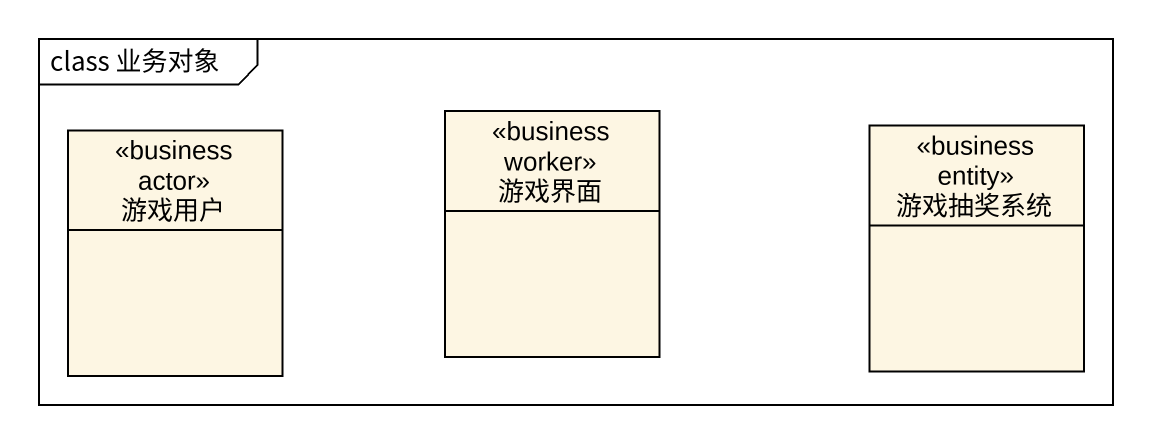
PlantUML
@startuml
mainframe class 业务对象
hide circle
hide empty members
class 游戏用户 <<business actor>>
class 游戏界面 <<business worker>>
class 游戏抽奖系统 <<business entity>>
@enduml
